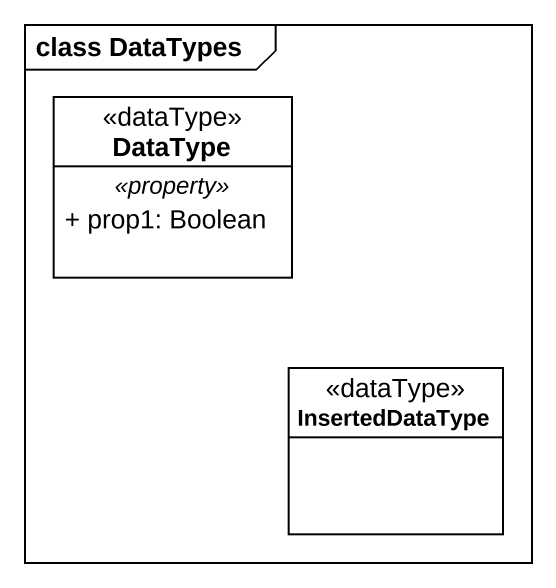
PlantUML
@startuml
mainframe class DataTypes
hide circle
hide empty members
skinparam classAttributeIconSize 0
class DataType <<dataType>> {
  .. <<property>> ..
  + prop1: Boolean
}
class InsertedDataType <<dataType>>
@enduml
